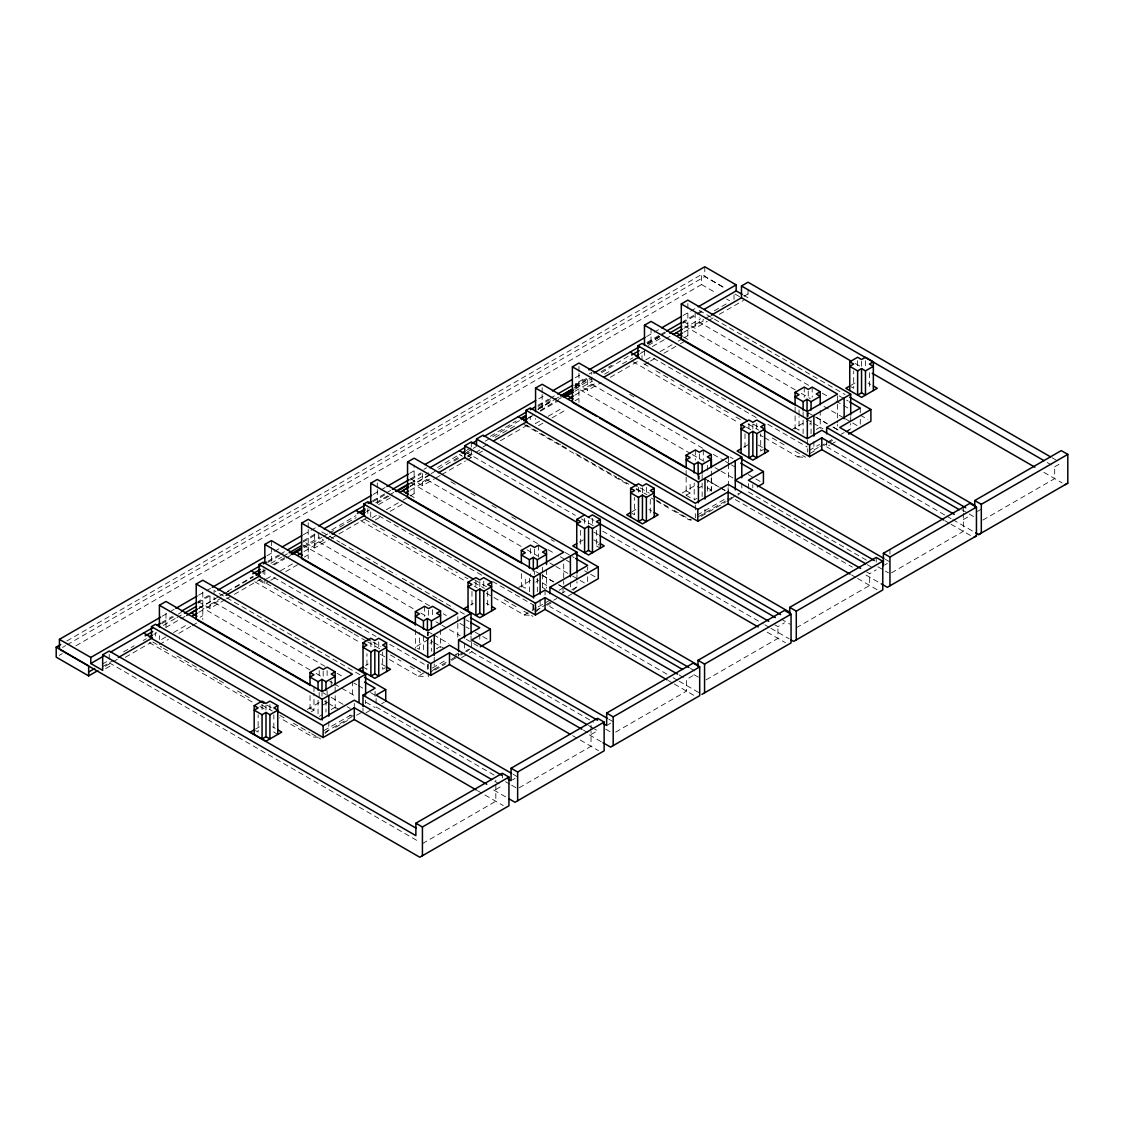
<?xml version="1.0" encoding="UTF-8"?>
<svg xmlns="http://www.w3.org/2000/svg" width="1124" height="1124" viewBox="0 0 1124 1124"><rect width="100%" height="100%" fill="white"/><g stroke="black" fill="none" stroke-linecap="round" stroke-linejoin="round"><path stroke-width="0.75" stroke-dasharray="5 3.75" d="M328.812 721.425L328.812 730.08L325.019 733.48M430.422 672.63L434.215 669.216L434.215 664.031M434.215 662.303L434.229 655.376M540.138 599.415L540.138 608.07L536.345 611.47M704.973 509.425L704.959 512.881L702.43 515.157M813.874 441.367L813.874 450.007L818.413 447.38M469.79 649.082L467.261 651.358L464.451 651.232M573.17 590.212L576.963 586.798L576.963 581.614M735.222 495.417L731.429 498.831L727.228 498.635M738.004 495.024L741.798 491.624L737.85 493.9M846.92 432.15L850.713 428.736L850.713 423.551M528.449 417.917L531.441 416.077M540.405 410.541L556.83 400.397M558.319 399.47L561.298 397.629M574.743 389.326L592.657 378.254M601.621 372.718L631.477 354.271M647.902 344.127L662.837 334.896M410.049 486.299L429.607 474.567M431.11 473.668L437.124 470.057M438.627 469.158L461.191 455.627M467.205 452.017L471.715 449.305M473.218 448.406L476.239 446.607M485.259 441.184L519.85 420.432M537.904 409.6L555.944 398.781M573.999 387.949L592.039 377.116M601.073 371.707L611.596 365.398M647.691 343.733L662.739 334.713M198.751 608.365L218.407 596.774M219.911 595.889L225.952 592.32M227.47 591.421L253.153 576.261M272.809 564.669L284.892 557.546M303.03 546.84L319.652 537.033M331.735 529.896L355.915 515.635M377.074 503.145L392.178 494.237M410.316 483.531L428.455 472.825M437.517 467.486L460.18 454.11M466.221 450.541L470.759 447.858M490.401 436.267L516.099 421.107M538.761 407.731L550.844 400.608M575.024 386.333L587.121 379.209M647.564 343.537L662.668 334.615M66.836 640.989L701.559 274.523L725.163 288.151M62.452 647.424L65.501 645.682M67.019 644.797L704.79 276.588L724.559 287.997M59.235 655.39L62.27 653.634M75.94 645.752L701.559 284.541L701.559 274.523M162.165 616.247L168.235 612.749M169.752 611.863L174.304 609.236M198.611 595.214L204.68 591.702M206.198 590.831L210.75 588.203M266.936 555.762L273.006 552.249M274.537 551.378L280.607 547.866M303.382 534.715L309.451 531.216M310.969 530.331L317.052 526.833M373.238 494.391L379.308 490.879M380.825 490.008L385.377 487.38M409.684 473.344L417.271 468.961M538.747 398.823L543.313 396.196M575.193 377.79L579.745 375.163M646.567 336.582L652.637 333.083M654.154 332.198L660.238 328.7M683.013 315.549L689.082 312.036M690.6 311.165L696.669 307.653M423.903 469.34L426.614 467.767M589.018 374.011L591.744 372.437L591.744 375.809M161.814 622.513L172.394 616.402M310.055 669.974L198.105 605.33L198.105 601.551L208.741 595.411M267.933 561.241L278.541 555.115M280.059 554.244L284.597 551.617M314.917 534.111L302.763 541.122L314.65 547.978L329.838 539.211M372.662 500.77L384.829 493.745M386.347 492.874L390.913 490.233M521.115 546.376L410.667 482.618L410.667 478.824L421.008 472.867M537.989 405.314L548.582 399.217M550.086 398.332L556.141 394.847M690.768 453.66L575.797 387.288L575.797 383.495L584.845 378.268M646.848 342.483L658.987 335.458M660.505 334.587L665.071 331.959M795.23 389.859L683.28 325.215L683.28 321.436L695.363 314.467M696.88 313.582L701.418 310.969M161.533 623.792L176.721 615.025M178.238 614.14L181.273 612.383M197.979 602.745L210.132 595.734M267.821 562.422L283.009 553.654M302.749 542.26L317.937 533.493M372.592 501.922L384.745 494.911M410.555 480.004L421.177 473.878M538.101 406.368L550.24 399.357M574.547 385.335L586.686 378.31M647.424 343.256L665.647 332.732M682.352 323.08L702.107 311.685M163.331 625.422L175.428 618.425M176.932 617.554L182.987 614.069M270.968 563.264L281.562 557.153M283.079 556.282L287.632 553.654M375.711 502.793L387.864 495.782M389.382 494.897L395.465 491.385M537.989 409.108L553.106 400.369M554.624 399.498L559.162 396.884M648.365 345.377L662.022 337.495M102.312 664.144L108.368 660.645M123.542 651.892L134.163 645.752M143.268 640.497L146.303 638.755M153.805 634.414L156.798 632.686M165.776 627.515L179.236 619.731M180.725 618.874L185.221 616.275M198.765 608.463L215.401 598.853M224.491 593.612L229.029 590.985M235.071 587.501L253.223 577.019M262.201 571.835L265.194 570.107M274.172 564.922L284.639 558.881M286.142 558.01L290.624 555.425M304.056 547.669L321.928 537.356M323.417 536.499L327.885 533.914M329.374 533.057L333.842 530.472M339.785 527.044L356.168 517.588M366.621 511.546L369.613 509.818M378.591 504.634L390.562 497.721M410.119 486.425L431.377 474.159M454.152 461.009L460.222 457.51M466.291 453.998L469.326 452.241M495.136 437.348L516.38 425.069M528.463 418.1L532.945 415.501M540.433 411.187L558.389 400.818M574.814 391.335L592.671 381.022M604.586 374.137L609.053 371.566M622.457 363.825L632.882 357.811M640.371 353.484L644.853 350.899M652.341 346.585L664.298 339.673M665.801 338.802L670.283 336.216M683.87 328.377L700.589 318.724M714.26 310.828L720.329 307.316M721.847 306.445L727.931 302.932M102.663 666.588L113.749 660.181M209.991 604.628L221.554 597.94M314.65 544.199L323.22 539.253M422.554 481.901L429.551 477.855M467.359 456.035L471.293 453.759M483.067 446.959L487.521 444.387M587.669 386.572L594.722 382.497M695.166 324.513L703.75 319.553M705.268 318.682L709.792 316.069M744.102 296.258L748.036 293.982M105.347 666.251L111.402 662.753M112.92 661.867L117.472 659.24M198.765 612.313L219.953 600.09M304.056 551.519L324.906 539.492M326.396 538.621L332.353 535.193M410.119 490.289L429.86 478.894M467.809 456.976L473.878 453.464M475.396 452.593L479.948 449.965M574.814 395.198L595.65 383.158M683.87 332.226L705.141 319.947M105.684 668.625L113.243 664.256M125.326 657.287L151.009 642.464M198.105 601.551L209.991 608.407L225.179 599.64M226.697 598.755L263.156 577.708M331.355 538.34L337.439 534.827M338.956 533.956L366.298 518.164M410.667 478.824L422.554 485.68L434.37 478.866M435.845 478.009L440.271 475.452M441.746 474.595L465.378 460.952M466.853 460.109L471.293 457.552L471.293 448.715M479.498 452.803L482.477 451.089M500.377 440.748L527.226 425.251M575.797 383.495L587.669 390.351L601.256 382.511M610.318 377.285L642.015 358.978L642.015 351.826M683.28 321.436L695.166 328.292L707.249 321.323M708.752 320.452L713.29 317.825M719.332 314.341L743.498 300.389M165.987 636.915L159.411 640.708L159.411 635.65M173.546 632.559L188.663 623.82M200.17 617.188L202.798 615.671M266.135 579.099L271.39 576.064L376.006 636.465M280.466 570.823L292.563 563.841M304.267 557.082L308.215 554.806M372.058 517.939L377.313 514.904M386.389 509.678L401.507 500.939M403.01 500.068L407.548 497.454M410.176 495.937L414.124 493.661M539.506 421.247L535.572 423.523L535.572 418.465M548.189 416.245L563.307 407.506M575.01 400.762L578.958 398.472M645.794 359.891L651.049 356.856L758.7 418.999M660.125 351.615L672.222 344.632M678.264 341.134L681.299 339.392M683.926 337.874L687.86 335.598M159.411 644.572L168.389 639.387M178.857 633.332L190.827 626.433M192.33 625.562L198.302 622.106M259.026 580.363L264.828 583.707L269.31 581.122M270.8 580.251L275.296 577.666M285.763 571.61L299.237 563.841M375.233 519.962L381.219 516.506M390.183 511.322L402.153 504.423M538.565 425.659L543.047 423.06M552.024 417.875L566.988 409.248M644.473 364.499L648.969 361.914M650.459 361.043L654.955 358.458M663.933 353.273L678.896 344.632M680.385 343.775L684.867 341.176M255.499 729.097L259.433 726.835M365.651 665.506L368.265 663.989M470.647 604.881L473.274 603.377M579.352 542.119L583.286 539.857M631.955 511.757L635.875 509.495M743.681 447.254L748.921 444.233M851.065 385.251L854.999 382.989M307.344 709.427L319.188 702.598M428.539 639.458L415.388 647.045L419.392 649.363L419.392 632.475M518.684 587.416L530.514 580.588L530.514 573.83M682.198 493L695.334 485.413L699.339 487.718L701.98 486.2M791.099 430.113L808.198 420.25L812.202 422.568L809.575 424.085M385.307 667.782L382.68 669.286L382.68 651.99M596.394 530.345L596.394 545.913L599.008 544.395M763.337 449.53L760.709 451.033L760.709 433.752M311.348 711.745L313.975 710.213L313.975 693.339M323.192 704.903L327.126 702.626L327.126 699.254M429.916 643.293L432.543 641.776L429.874 640.23M535.825 582.134L538.466 580.616L535.797 579.085M686.132 477.222L686.202 495.305L690.136 493.029L690.136 481.213M319.357 716.367L321.984 714.85M331.201 709.525L335.135 707.249M440.552 646.398L436.604 648.674L440.608 650.979M542.527 574.013L542.527 587.515L546.475 585.239L539.801 581.389M696.838 498.41L694.211 499.941L694.211 483.053M711.295 478.248L711.295 490.064L707.347 492.34L707.347 480.524M816.263 429.466L820.211 427.19M559.19 590.226L562.211 588.484M323.951 730.6L354.931 712.714M389.494 659.535L418.269 676.156L424.816 672.363M432.389 667.993L447.507 659.268M457.707 653.381L455.079 654.899L460.685 655.152L464.633 652.875M493.9 597.518L524.177 614.997L528.111 612.735M532.256 610.346L536.794 607.719M538.298 606.848L550.409 599.865M561.002 593.739L564.936 591.463M697.077 515.171L725.823 498.564M764.615 437.714L797.928 456.948L800.541 455.431M809.013 450.541L819.607 444.43M324.878 732.342L353.006 716.1M434.215 669.216L449.347 660.476M450.864 659.605L456.906 656.107M458.423 655.236L468.427 649.461M534.898 611.091L544.676 605.443M546.194 604.572L552.235 601.073M553.753 600.202L556.773 598.46M571.709 589.833L576.963 586.798M698.411 516.675L726.146 500.658M727.664 499.787L732.202 497.159M819.93 446.509L825.985 443.025M827.489 442.139L833.544 438.655M841.103 434.286L844.138 432.543M845.445 431.785L850.713 428.736M335.598 727.369L350.73 718.629M356.589 715.257L361.844 712.223M434.96 670.002L445.554 663.891M451.609 660.392L457.665 656.908M546.938 605.358L552.98 601.86M701.179 516.295L725.373 502.316M726.891 501.445L734.056 497.314M810.081 453.422L817.654 449.052M823.695 445.554L826.73 443.811M828.233 442.94L834.289 439.442M366.031 712.771L372.086 709.272M381.612 703.779L384.352 702.191M461.585 657.596L467.654 654.098M469.158 653.227L472.192 651.47M568.042 596.142L571.835 593.95M826.66 440.369L826.66 446.818L829.582 445.132M831.043 444.289L836.902 440.917M495.825 789.484L502.372 785.69M512.404 779.916L515.017 778.398M591.027 734.506L597.589 730.726L594.554 728.984M606.651 725.5L610.585 723.224M693.143 675.552L686.595 679.346L686.595 691.12L614.702 732.637M774.9 624.846L777.949 626.602L784.496 622.808M866.66 571.905L869.667 573.647L876.214 569.854M884.7 564.965L887.328 563.447M963.338 519.569L969.886 515.776M977.374 511.462L981.308 509.186M1047.09 462.428L1054.691 466.811L1061.253 463.032M422.427 843.632L495.825 801.257L495.825 780.154M519.133 787.798L591.027 746.294L591.027 731.401M706.055 679.88L777.949 638.376L777.949 626.602M796.284 627.796L869.667 585.421L869.667 573.647M891.444 572.847L963.338 531.343L963.338 513.345M982.798 520.103L1054.691 478.599L1054.691 466.811M797.928 456.948L803.534 457.201M691.808 519.948L689.012 519.822L651.161 497.974M524.177 614.997L529.783 615.25M418.269 676.156L423.874 676.409M349.662 715.763L355.268 716.016M318.457 737.26L312.851 737.007L279.539 717.772M1052.12 457.763L1058.204 461.276M743.582 295.19L748.036 297.776L748.036 288.938M735.194 294.137L739.761 296.778M855.336 363.502L861.602 367.112M1043.887 472.361L1062.138 482.899M701.559 284.541L716.311 293.055M726.638 299.026L729.588 300.726M868.107 382.989L870.721 384.492M851.065 386.768L853.692 388.286L853.692 370.99M699.226 310.379L845.079 394.58M839.08 395.817L848.17 401.071M808.62 385.321L699.226 322.167L699.226 317.108M822.29 393.217L826.842 395.845M835.961 401.099L848.114 408.124M860.267 415.135L867.869 419.519M801.286 393.344L810.362 398.584M823.976 406.452L843.646 417.805M845.15 418.676L851.205 422.174M852.723 423.046L857.261 425.659M683.518 336.947L687.86 339.448L687.86 310.28M816.235 417.299L826.842 423.425M832.912 426.937L837.464 429.551L837.464 424.493M808.001 412.663L814.057 416.161M815.574 417.032L827.686 424.029M833.741 427.527L841.314 431.897M813.537 423.341L822.88 428.722M961.737 509.664L967.75 513.148M969.253 514.019L976.784 518.361M795.047 427.837L799.052 430.155L799.052 416.653M826.66 446.818L945.242 515.284M946.759 516.155L951.326 518.796M952.843 519.667L974.129 531.961M944.933 520.721L949.499 523.362M951.016 524.234L970.785 535.642M767.804 424.254L807.215 447.015M753.417 424.212L757.969 426.839M643.757 363.769L649.812 367.253M655.868 370.751L674.021 381.233M680.062 384.731L693.677 392.585M699.732 396.084L708.808 401.324M716.381 405.694L729.996 413.548M736.037 417.046L742.093 420.531M748.148 424.029L758.728 430.141M772.357 438.009L787.474 446.734M795.047 451.103L805.627 457.215M632.882 361.661L738.875 422.849M746.448 427.218L750.987 429.846M760.077 435.086L763.098 436.843M758.096 444.992L763.337 448.012M629.721 394.369L634.273 396.997M730.066 457.004L733.101 458.747M702.641 448.251L591.744 384.225L591.744 377.495M713.276 454.391L723.912 460.531M725.43 461.416L729.996 464.043M731.513 464.914L736.065 467.556M748.219 474.567L754.302 478.079M755.82 478.95L763.421 483.334M885.431 559.331L889.941 561.93M692.286 454.532L705.9 462.4M714.976 467.64L719.515 470.253M721.018 471.125L733.129 478.122M748.415 492.003L867.363 560.679M877.9 566.763L883.928 570.233M885.431 571.104L888.438 572.847M867.152 564.627L873.193 568.112M704.284 478.431L719.458 487.184M720.962 488.055L725.514 490.682M708.176 480.791L718.77 486.903M720.287 487.788L724.825 490.401M735.307 499.562L852.357 567.156M866.042 575.052L879.727 582.949M707.291 487.76L711.295 490.064M851.599 574.996L856.123 577.596M857.626 578.467L877.113 589.721M686.132 490.724L690.136 493.029M686.202 495.305L690.206 497.623M640.09 487.872L649.208 493.141M525.906 424.816L560.693 444.907M562.211 445.778L569.77 450.148M575.825 453.646L596.999 465.87M598.516 466.741L616.669 477.222M618.186 478.093L628.78 484.219M636.339 488.575L646.932 494.701M656.009 499.941L668.106 506.924M674.161 510.422L690.796 520.019M523.981 424.535L629.96 485.737M636.015 489.221L642.071 492.719M648.984 509.495L651.611 510.998M631.955 513.275L634.568 514.792L634.568 497.496M781.068 619.015L790.2 624.284M590.929 518.628L593.978 520.384M466.151 452.326L575.319 515.354M581.389 518.866L593.514 525.863M602.619 531.118L763.337 623.904M764.854 624.789L769.392 627.403M770.909 628.288L789.104 638.783M468.315 455.838L471.293 457.552M459.407 454.475L462.442 456.218M593.978 532.158L598.909 535.01M767.2 632.18L785.395 642.675M593.767 539.857L599.008 542.878M596.394 545.913L600.328 548.175M450.935 481.803L457.004 485.315M470.675 493.211L476.759 496.71M491.947 505.491L496.513 508.118M511.701 516.885L517.771 520.398M551.196 539.689L554.244 541.445M564.951 552.334L574.041 557.574M537.525 543.58L426.614 479.555L426.614 476.183M548.161 549.72L554.244 553.233M560.314 556.745L564.88 559.373M566.398 560.244L570.95 562.885M584.62 570.781L589.187 573.409M590.704 574.28L598.291 578.663M527.156 549.861L537.75 555.987M549.847 562.969L554.399 565.583M555.902 566.454L571.034 575.193M572.552 576.064L578.593 579.562M580.11 580.434L584.649 583.061M409.782 494.996L414.124 497.511L414.124 464.957M542.499 575.362L553.106 581.487M559.176 584.986L563.714 587.613M535.769 571.596L540.321 574.209M541.824 575.095L556.97 583.834M558.487 584.705L561.508 586.447M690.445 668.387L694.983 671M694.014 674.667L698.538 677.266M542.527 587.515L545.196 589.06M679.065 674.99L683.575 677.603M521.311 585.899L525.315 588.203L525.315 576.387M666.968 674.189L549.917 606.595L549.917 603.377M673.051 677.688L677.617 680.329M679.135 681.2L698.903 692.609M668.19 680.498L673.037 683.308M674.274 684.01L694.028 695.419M378.83 515.79L481.929 575.305M492.551 581.431L521.353 598.066M522.871 598.937L533.478 605.077M474.651 579.886L486.804 586.897M365.019 519.457L386.192 531.68M392.248 535.179L398.303 538.663M404.359 542.161L422.512 552.643M428.553 556.141L442.168 563.995M448.223 567.494L457.299 572.734M464.872 577.104L467.893 578.846M473.949 582.344L484.528 588.456M504.198 599.809L516.295 606.791M523.868 611.161L532.945 616.402M360.663 520.595L466.643 581.782M474.216 586.152L477.25 587.894M486.327 593.149L492.382 596.647M486.383 603.377L488.996 604.881M321.759 531.821L339.982 542.344M341.499 543.229L359.736 553.753M365.806 557.265L396.196 574.8M402.28 578.312L423.537 590.592M425.069 591.463L437.222 598.488M438.739 599.359L453.927 608.14M460.011 611.639L464.563 614.28M466.137 619.886L469.158 621.628M429.621 605.878L318.71 541.852L318.71 531.75M443.292 613.774L446.326 615.531M460.011 623.427L464.563 626.054M466.081 626.939L469.115 628.681M475.199 632.194L481.283 635.706M482.8 636.577L490.387 640.975M608.688 719.107L613.198 721.706M302.763 544.915L414.714 609.545M420.769 613.044L426.825 616.528M435.901 621.769L440.439 624.396M441.943 625.267L447.998 628.766M449.516 629.637L460.095 635.748M466.151 639.247L479.765 647.101M471.659 651.779L593.627 722.198M605.667 729.153L611.695 732.623M428.342 631.871L432.023 633.88M433.541 634.765L448.701 643.518M588.512 725.5L593.051 728.113M433.878 642.535L444.556 648.703M583.497 730.164L588.021 732.778M589.299 734.829L601.452 741.854M572.636 735.672L598.474 750.593M389.663 644.333L427.57 666.223M373.028 642.057L380.629 646.441M258.843 579L296.666 600.834M298.183 601.705L305.742 606.075M311.798 609.573L332.971 621.797M334.488 622.668L346.585 629.665M348.103 630.536L352.641 633.149M354.158 634.034L366.255 641.017M367.773 641.888L379.87 648.871M390.464 654.997L401.057 661.109M410.134 666.349L420.727 672.461M254.741 581.74L360.734 642.928M380.418 654.294L387.977 658.664M381.373 663.989L385.307 666.265M363.024 667.024L366.958 669.286L366.958 653.732M359.905 674.695L214.052 590.493L214.052 595.537M513.12 774.267L517.644 776.881M324.962 666.307L214.052 602.281L214.052 597.223M337.116 673.318L343.199 676.831M353.835 682.971L356.87 684.727M358.387 685.598L364.457 689.11M370.541 692.623L375.093 695.25M376.104 706.954L495.052 775.63M505.589 781.714L510.113 784.313M511.617 785.184L516.141 787.798M316.111 673.459L322.167 676.957M329.725 681.327L332.746 683.069M334.264 683.94L340.319 687.438M341.822 688.309L356.954 697.049M366.031 702.289L375.107 707.53M494.813 781.335L499.351 783.948M493.731 790.003L507.416 797.899M322.925 692.735L325.96 694.477M331.159 697.372L345.644 705.844M347.161 706.715L350.182 708.471M324.457 701.095L327.126 702.626M328.461 703.399L339.139 709.567M477.419 790.636L503.271 805.557M309.971 707.909L313.975 710.213M266.936 705.071L273.02 708.584M152.738 642.015L161.814 647.255M163.331 648.127L170.89 652.496M176.946 655.98L198.133 668.204M199.636 669.089L207.209 673.445M213.251 676.943L217.789 679.57M219.306 680.442L226.865 684.811M237.459 690.923L251.073 698.777M261.667 704.889L272.261 711.014M279.82 715.37L285.875 718.868M293.434 723.238L310.084 732.848M311.587 733.719L320.663 738.96M149.323 642.605L253.799 702.922M259.855 706.42L267.428 710.789M272.542 726.835L275.169 728.338M277.783 734.394L273.849 732.131L273.849 714.836M255.499 730.614L258.127 732.131L258.127 714.836M109.225 662.795L419.392 841.876M963.338 507.135L963.338 511.799M889.941 549.51L889.941 554.16M876.214 557.434L876.214 562.084M869.414 372.718L869.414 388.286M865.48 360.72L865.48 367.632M861.56 361.254L861.56 366.438M860.281 408.068L860.281 412.901M860.281 419.35L860.281 424.184M857.626 360.72L857.626 367.632M850.713 416.639L850.713 421.823M837.464 395.803L837.464 402.547M837.464 404.233L837.464 422.807M820.211 410.302L820.267 428.399M812.202 387.12L812.202 397.236M811.064 420.207L811.064 433.709M808.254 391.082L808.254 397.826M808.254 413.028L808.254 416.4M807.215 411.567L807.215 416.625M807.327 439.962L807.327 452.059M807.06 412.831L807.06 417.903M804.25 387.077L804.25 397.208M803.112 411.735L803.112 418.493M803.112 420.179L803.112 433.681M799.052 409.895L799.052 414.967M795.104 407.113L795.104 429.059M756.775 423.481L756.775 430.394M752.855 424.015L752.855 429.199M752.799 484.641L752.799 487.858M748.921 423.481L748.921 430.394M748.415 483.587L748.415 488.631M744.987 433.752L744.987 451.033M741.798 482.983L741.798 488.167M734.014 294.797L734.014 299.42M728.549 456.99L728.549 462.048M728.549 463.734L728.549 490.752M728.127 487.591L728.127 490.809M711.351 471.026L711.351 476.084M711.351 477.77L711.351 491.286M707.347 465.336L707.347 470.394M704.79 266.753L704.79 276.588M703.287 449.993L703.287 460.123M702.149 474.651L702.149 481.395M702.149 483.095L702.149 496.597M699.339 453.956L699.339 460.714M699.339 475.902L699.339 479.274M698.313 476.14L698.313 479.512M698.144 475.719L698.144 479.091M695.166 312.725L695.166 328.292M695.334 449.965L695.334 460.081M695.334 504.901L695.334 517.813M687.86 303.522L687.86 308.594M686.132 470.464L686.132 475.522M651.049 328.152L651.049 345.04M650.29 499.225L650.29 514.792M646.37 487.226L646.37 494.138M644.473 350.519L644.473 358.963M642.436 487.76L642.436 492.958M638.502 487.226L638.502 494.138M592.46 518.347L592.46 525.259M591.027 725.191L591.027 729.855M588.526 520.609L588.526 524.079M587.669 567.072L587.669 570.289M587.669 576.738L587.669 581.572M587.669 379.842L587.669 390.351M584.592 518.347L584.592 525.259M580.672 530.345L580.672 545.913M578.958 366.41L578.958 371.468M578.958 373.154L578.958 402.336M576.963 574.701L576.963 579.886M570.388 581.951L570.388 588.864M563.714 563.981L563.714 579.169M563.714 580.855L563.714 584.241M563.026 587.248L563.026 592.306M546.531 569.573L546.531 588.147M545.056 590.058L545.056 596.507M542.527 567.269L542.527 572.327M542.147 387.654L542.147 392.726M542.147 394.412L542.147 411.286M538.466 545.168L538.466 556.984M537.328 578.27L537.328 591.772M534.518 549.13L534.518 554.202M534.518 571.076L534.518 574.462M533.577 604.937L533.577 611.849M532.945 605.119L532.945 611.568M530.514 548.512L530.514 556.956M530.219 416.372L530.219 419.744M529.376 578.228L529.376 591.73M521.367 573.605L521.367 587.107M502.372 773.27L502.372 777.934M487.69 591.379L487.69 608.674M483.756 581.108L483.756 588.021M479.822 581.642L479.822 586.84M479.765 634.203L479.765 642.268M475.888 581.108L475.888 588.021M471.968 591.379L471.968 608.674M471.659 641.678L471.659 648.408M471.293 441.985L471.293 447.029M471.054 635.847L471.054 641.031M464.479 643.097L464.479 650.009M458.564 652.904L458.564 656.121M457.805 616.697L457.805 621.755M457.805 623.441L457.805 638.629M440.552 629.51L440.608 647.607M432.543 609.7L432.543 618.144M431.405 639.416L431.405 651.232M428.595 610.29L428.595 617.034M428.595 632.236L428.595 635.608M428.286 663.933L428.286 676.831M427.57 632.461L427.57 635.833M427.668 664.354L427.668 671.267M427.401 632.039L427.401 635.411M424.591 606.286L424.591 616.416M423.453 636.001L423.453 651.203M422.554 473.485L422.554 485.68M415.444 629.693L415.444 648.267M378.746 641.734L378.746 648.646M377.313 482.842L377.313 487.9M377.313 489.586L377.313 504.774M376.104 698.538L376.104 703.582M375.107 691.401L375.107 697.849M374.826 642.268L374.826 647.452M370.892 641.734L370.892 648.646M370.737 511.954L370.737 517.012M367.815 508.455L367.815 517.279M365.637 700.168L365.637 703.624M362.996 708.064L362.996 711.295M354.285 703.427L354.285 706.645M352.388 680.919L352.388 697.807M335.135 687.003L335.205 708.471M331.201 680.835L331.201 687.579M327.126 670.55L327.126 678.994M327.126 690.81L327.126 697.568M325.988 700.28L325.988 712.096M323.192 671.14L323.192 677.898M321.984 692.904L321.984 696.276M319.188 670.522L319.188 677.28M319.188 692.468L319.188 699.212M318.05 700.238L318.05 715.44M314.65 534.097L314.65 547.978M313.975 686.581L313.975 691.653M310.041 695.615L310.041 709.118M308.215 522.73L308.215 527.802M308.215 529.488L308.215 558.656M271.39 540.616L271.39 545.674M271.39 547.36L271.39 564.248M269.929 704.565L269.929 711.478M265.995 705.099L265.995 710.284M264.828 569.727L264.828 583.707M263.156 568.87L263.156 576.443M262.061 704.565L262.061 711.478M209.991 596.212L209.991 608.407M202.798 592.039L202.798 619.521M165.987 613.283L165.987 628.485M155.548 632.686L155.548 636.058M109.225 654.379L109.225 659.437"/><path stroke-width="1.5" d="M328.812 716.241L328.826 695.489M434.229 655.376L434.243 634.624M540.138 594.231L540.152 573.479M704.973 499.056L704.987 478.304M813.888 436.168L813.888 415.416M526.959 418.845L523.981 420.685L526.973 418.957M562.801 396.702L573.254 390.239M408.546 487.212L402.533 490.809L408.335 494.167M521.353 419.533L525.863 416.821M561.958 395.17L570.992 389.761M197.248 609.264L191.206 612.819L196.995 616.177M256.188 574.476L260.712 571.807M290.933 553.977L301.513 547.725M360.453 512.951L364.977 510.282M396.716 491.553L408.799 484.416M520.623 418.437L525.161 415.768M160.648 617.132L90.791 657.456L90.791 663.511L102.663 670.368L102.663 654.8L415.88 835.638L415.88 823.204L502.372 773.27L508.933 777.049L508.933 805.796L419.814 857.247L59.417 649.18L59.417 639.345L704.79 266.753L736.164 284.864L736.164 290.905L704.439 309.226M97.76 670.635L88.656 675.889L56.2 657.147L56.2 647.129L60.752 644.502M535.572 411.707L535.572 388.075L542.147 384.282L698.313 474.44L728.549 456.99L572.383 366.831L572.383 402.28L596.647 416.273M572.383 366.831L578.958 363.024L741.798 457.047L741.798 477.784M644.473 345.461L644.473 325.201L651.049 321.408L807.215 411.567L837.464 394.103L681.299 303.944L681.299 339.392L793.488 404.176M681.299 303.944L687.86 300.15L850.713 394.159L850.713 414.911M159.411 627.206L159.411 605.26L165.987 601.466L322.152 691.639L352.388 674.175L196.222 584.016L196.222 619.464M196.222 584.016L202.798 580.223L365.637 674.231L365.637 694.983M264.828 562.969L264.828 544.409L271.39 540.616L427.57 630.775L457.805 613.311L301.639 523.152L301.639 558.6L415.346 624.256M301.639 523.152L308.215 519.358L471.054 613.367L471.054 634.119M370.737 503.51L370.737 483.25L377.313 479.456L533.478 569.615L563.714 552.165L407.548 462.006L407.548 497.454L519.752 562.225M407.548 462.006L414.124 458.199L576.963 552.221L576.963 572.973M175.822 608.365L197.093 596.085M212.267 587.318L265.419 556.633M282.124 546.995L301.864 535.6M318.57 525.948L371.721 495.262M386.895 486.495L408.153 474.23M424.858 464.577L535.712 400.58M552.418 390.941L572.158 379.547M588.864 369.894L645.05 337.467M661.755 327.815L681.495 316.42M698.201 306.782L736.164 284.864M102.663 654.8L109.225 651.021L416.358 828.332M263.901 703.315L151.473 638.404L151.473 626.63L155.548 624.27L320.663 719.613L354.285 700.196L491.792 779.592M369.993 640.301L259.082 576.275L259.082 564.487L263.156 562.141L428.286 657.47L449.488 645.232L587.009 724.615M473.134 579L363.754 515.846L363.754 504.072L367.815 501.711L532.945 597.055L545.056 590.058L682.563 669.454M577.244 522.505L464.732 457.552L464.732 445.764L471.293 441.985L775.377 617.54M476.506 445.694L476.506 438.964L483.067 435.185L790.2 612.496M637.055 486.13L526.144 422.09L526.144 410.316L530.219 407.956L695.334 503.299L728.127 484.36L865.649 563.756M747.334 420.699L637.954 357.544L637.954 345.756L642.015 343.41L807.144 438.739L821.799 430.281L959.306 509.678M850.952 360.973L741.475 297.762L741.475 285.988L748.036 282.208L1050.603 456.892M90.791 663.511L102.874 656.528M110.433 652.173L152.738 627.74M157.276 625.127L160.296 623.384M181.47 611.161L196.602 602.422M217.859 590.142L260.375 565.611M263.395 563.855L266.43 562.112M287.632 549.875L301.246 542.007M324.035 528.842L365.061 505.168M368.11 503.412L371.145 501.655M392.431 489.362L409.15 479.709M429.874 467.739L464.633 447.675M472.094 443.362L476.576 440.791M484.023 436.477L525.892 412.311M530.43 409.684L534.968 407.071M557.644 393.976L572.762 385.251M593.908 373.042L639.247 346.852M666.588 331.074L681.762 322.321M145.179 635.889L152.738 631.533M184.491 613.198L196.602 606.201M252.802 573.76L260.375 569.39M289.135 552.783L301.246 545.786M357.46 513.331L365.061 508.947M395.465 491.385L409.15 483.489M462.02 452.972L464.633 451.455M521.367 418.704L525.892 416.091M560.665 396.013L572.762 389.03M631.66 355.029L639.247 350.646M669.623 333.111L681.762 326.101M88.656 672.026L94.725 668.527M149.309 637.013L152.302 635.285M186.71 615.418L197.248 609.334M256.216 575.291L260.712 572.692M292.128 554.553L301.077 549.383M362.139 514.132L365.131 512.404M399.54 492.537L408.602 487.31M564.374 397.362L573.324 392.206M635.875 356.083L638.868 354.355M673.276 334.488L682.352 329.248M118.273 657.568L151.473 638.404M226.065 595.341L259.082 576.275M332.226 534.055L363.754 515.846M438.346 472.783L464.732 457.552M493.464 440.959L526.144 422.09M603.658 377.341L637.954 357.544M711.295 315.198L741.475 297.762M192.71 615.812L197.248 613.184M298.099 554.961L301.077 553.247M405.567 492.916L408.602 491.16M568.856 398.627L573.324 396.055M677.786 335.739L682.352 333.097M686.202 468.301L686.132 455.276L695.334 449.965L699.339 452.269L703.287 449.993L711.295 454.616L711.295 466.432M795.104 405.427L795.047 392.388L804.25 387.077L808.254 389.396L812.202 387.12L820.211 391.742L820.267 404.766M310.041 685.485L309.971 672.461L319.188 667.15L323.192 669.454L327.126 667.178L335.135 671.801L335.205 684.839M415.388 625.099L415.388 611.596L424.591 606.286L428.595 608.604L432.543 606.328L440.552 610.95L440.608 623.975M521.367 563.475L521.311 550.451L530.514 545.14L534.518 547.444L538.466 545.168L546.475 549.791L546.531 564.515M254.193 734.394L254.193 705.647L262.061 701.109L265.995 703.371L269.929 701.109L277.783 705.647L277.783 734.394M363.024 671.562L363.024 642.816L370.892 638.263L374.826 640.539L378.746 638.263L386.614 642.816L386.614 671.562M468.034 610.936L468.034 582.19L475.888 577.652L479.822 579.914L483.756 577.652L491.624 582.19L491.624 610.936M576.738 548.175L576.738 519.428L584.592 514.89M630.634 517.054L630.634 488.308L638.502 483.77L642.436 486.032L646.37 483.77L654.224 488.308L654.224 517.054M741.053 453.309L741.053 424.563L748.921 420.011L752.855 422.287L756.775 420.011L764.643 424.563L764.643 453.309M849.758 390.548L849.758 361.802L857.626 357.263L861.56 359.525L865.48 357.263L873.348 361.802L873.348 390.548M588.526 517.152L592.46 514.89L600.328 519.428L600.328 548.175M309.971 672.461L313.975 674.765L310.041 677.041L318.05 681.678L321.984 679.402L325.988 681.706L335.205 676.395L331.201 674.077L335.135 671.801M415.388 611.596L419.392 613.915L415.444 616.191L423.453 620.813L427.401 618.537L431.405 620.841L440.608 615.531L436.604 613.226L440.552 610.95M521.311 550.451L525.315 552.755L521.367 555.031L529.376 559.668L533.324 557.378L537.328 559.696L546.531 554.385L542.527 552.067L546.475 549.791M686.132 455.276L690.136 457.58L686.202 459.857L694.211 464.479L698.144 462.203L702.149 464.521L711.351 459.21L711.351 467.64M711.295 454.616L707.347 456.892L711.351 459.21M795.047 392.388L799.052 394.707L795.104 396.983L803.112 401.605L807.06 399.329L811.064 401.647L820.267 396.322L816.263 394.018L820.211 391.742M254.193 705.647L258.127 707.909L254.193 710.185L262.061 714.723L265.995 712.447L269.929 714.723L277.783 710.185L273.849 707.909L277.783 705.647M363.024 642.816L366.958 645.078L363.024 647.354L370.892 651.892L374.826 649.616L378.746 651.892L386.614 647.354L382.68 645.078L386.614 642.816M468.034 582.19L471.968 584.452L468.034 586.728L475.888 591.266L479.822 588.99L483.756 591.266L491.624 586.728L487.69 584.452L491.624 582.19M576.738 519.428L580.672 521.691L576.738 523.967L584.592 528.505L588.526 526.229L592.46 528.505L600.328 523.967M600.328 519.428L596.394 521.691L768.83 621.333M630.634 488.308L634.568 490.57L630.634 492.846L638.502 497.384L642.436 495.108L646.37 497.384L654.224 492.846L650.29 490.57L654.224 488.308M741.053 424.563L744.987 426.825L741.053 429.101L748.921 433.639L752.855 431.363L756.775 433.639L764.643 429.101L760.709 426.825L764.643 424.563M849.758 361.802L853.692 364.064L849.758 366.34L857.626 370.878L861.56 368.602L865.48 370.878L873.348 366.34L869.414 364.064L873.348 361.802M254.193 729.855L250.259 732.131L265.995 741.208L281.717 732.131L277.783 729.855M363.024 667.024L359.09 669.286L374.826 678.376L390.548 669.286L386.614 667.024M468.034 606.398L464.1 608.674L479.822 617.75L495.558 608.674L491.624 606.398M576.738 543.637L572.804 545.913L588.526 554.989L604.262 545.913L600.328 543.637M630.634 512.516L626.7 514.792L642.436 523.868L658.158 514.792L654.224 512.516M741.053 448.771L737.119 451.033L752.855 460.123L768.577 451.033L764.643 448.771M849.758 386.01L845.824 388.286L861.56 397.362L877.282 388.286L873.348 386.01M159.411 605.26L322.251 699.283L365.637 674.231M264.828 544.409L427.668 638.418L471.054 613.367M370.737 483.25L533.577 577.272L576.963 552.221M535.572 388.075L698.411 482.098L741.798 457.047M644.473 325.201L807.327 419.21L850.713 394.159M269.929 714.723L269.929 738.932L265.995 736.67L262.061 738.932L262.061 714.723M378.746 651.892L378.746 676.1L374.826 673.838L370.892 676.1L370.892 651.892M483.756 591.266L483.756 615.474L479.822 613.212L475.888 615.474L475.888 591.266M592.46 528.505L592.46 552.713L588.526 550.451L584.592 552.713L584.592 528.505M646.37 497.384L646.37 521.592L642.436 519.33L638.502 521.592L638.502 497.384M756.775 433.639L756.775 457.847L752.855 455.585L748.921 457.847L748.921 433.639M865.48 370.878L865.48 395.086L861.56 392.824L857.626 395.086L857.626 370.878M362.996 706.448L362.996 695.166L375.107 688.169L364.499 682.057M458.564 651.288L458.564 639.992L479.765 627.754L470.675 622.499M549.917 593.697L549.917 587.248L587.669 565.456L575.558 558.459M826.66 433.92L826.66 427.471L860.281 408.068L849.674 401.942M151.473 626.63L323.15 725.739L354.285 707.769L486.79 784.257M385.729 701.39L385.729 689.602L376.104 695.166L511.617 773.41M259.082 564.487L430.773 663.61L449.488 652.791L581.993 729.293M480.313 646.792L490.387 640.975L490.387 629.187L471.659 639.992L607.171 718.236M363.754 504.072L535.431 603.181L545.056 597.631L677.561 674.119M573.31 593.093L598.291 578.663L598.291 566.889L563.026 587.248L698.538 665.492M526.144 410.316L697.821 509.425L728.127 491.933L860.633 568.421M757.407 486.804L763.421 483.334L763.421 471.56L748.415 480.215L883.928 558.459M637.954 345.756L809.631 444.879L821.799 437.854L954.304 514.342M848.662 434.117L870.903 421.275L870.903 409.501L839.769 427.471L975.281 505.716M277.572 711.211L323.15 737.527L354.285 719.543L476.253 789.961M386.712 649.953L430.773 675.398L449.488 664.579L569.952 734.127M491.371 589.538L535.431 614.968L545.056 609.405L667.01 679.823M653.761 495.768L697.821 521.213L728.127 503.707L850.095 574.125M764.053 430.352L809.631 456.653L821.799 449.628L943.767 520.047M508.062 778.918L511.083 780.66L511.083 768.24L597.589 718.306L604.136 722.086L604.136 750.832L515.017 802.283L508.933 798.771M603.63 723.744L606.651 725.5L606.651 713.066L693.143 663.132L699.69 666.911L699.69 695.672L610.585 747.109L602.984 742.725M698.004 666.532L698.004 660.322L784.496 610.388L791.057 614.168L791.057 642.914L701.938 694.365M789.722 613.578L789.722 607.367L876.214 557.434L882.776 561.213L882.776 589.959L793.656 641.411L790.622 639.668M883.394 565.723L883.394 553.289L969.886 503.355L976.447 507.135L976.447 535.881L973.82 537.398M974.747 506.755L974.747 500.545L1061.253 450.612L1067.8 454.391L1067.8 483.137L1065.173 484.655M415.88 823.204L422.427 826.983L508.933 777.049M511.083 768.24L517.644 772.019L604.136 722.086M606.651 713.066L613.198 716.845L699.69 666.911M698.004 660.322L704.565 664.101L791.057 614.168M789.722 607.367L796.284 611.147L882.776 561.213M883.394 553.289L889.941 557.068L976.447 507.135M974.747 500.545L981.308 504.325L1067.8 454.391M976.447 535.881L887.328 587.332L881.244 583.82M975.646 532.832L978.681 534.588L1067.8 483.137M978.681 534.588L981.308 533.071L981.308 504.325M741.475 285.988L1044.055 460.671M736.164 290.905L742.093 294.333M872.238 373.266L1034.923 467.191M849.632 397.222L870.903 409.501M676.269 332.76L682.071 336.104M826.66 427.471L965.685 507.739M630.143 352.121L639.05 357.263M740.632 458.395L763.421 471.56M740.674 463.13L752.799 470.127L735.307 480.215L874.332 560.483M567.367 395.634L573.156 398.978M599.668 418.03L684.586 467.05M518.333 416.667L527.24 421.809M476.506 438.964L780.604 614.533M464.732 445.764L589.412 517.743M459.407 450.696L465.35 454.124M600.061 535.67L758.18 626.967M575.502 553.725L598.291 566.889M549.917 587.248L688.942 667.516M355.943 510.422L364.85 515.565M470.647 617.779L490.387 629.187M458.564 639.992L597.575 720.259M296.61 551.968L302.412 555.312M251.284 570.851L260.192 575.994M364.457 677.322L385.729 689.602M362.996 695.166L502.021 775.434M197.74 620.336L249.289 650.093M252.324 651.85L309.943 685.106M143.661 632.981L152.569 638.123M59.417 639.345L90.791 657.456M56.2 647.129L88.656 665.872L88.656 675.889M889.941 557.068L889.941 585.829M861.56 368.602L861.56 392.824M844.138 397.966L844.138 418.704M821.799 437.854L821.799 449.628M811.064 401.647L811.064 410.077M809.631 444.879L809.631 456.653M807.327 419.21L807.327 438.234M807.06 399.329L807.06 411.145M803.112 401.605L803.112 410.049M796.284 611.147L796.284 639.907M752.855 431.363L752.855 455.585M735.222 460.84L735.307 489.895M728.127 491.933L728.127 503.707M704.565 664.101L704.565 692.862M702.149 464.521L702.149 472.965M698.411 482.098L698.411 502.835M698.144 462.203L698.144 475.719M697.821 509.425L697.821 521.213M694.211 464.479L694.211 472.923M642.436 495.108L642.436 519.33M613.198 716.845L613.198 745.605M588.526 526.229L588.526 550.451M570.388 556.015L570.388 576.767M545.056 597.631L545.056 609.405M537.328 559.696L537.328 568.14M535.431 603.181L535.431 614.968M533.577 577.272L533.577 598.01M533.324 557.378L533.324 570.894M529.376 559.668L529.376 568.098M517.644 772.019L517.644 800.766M479.822 588.99L479.822 613.212M464.479 617.174L464.479 637.912M449.488 652.791L449.488 664.579M431.405 620.841L431.405 629.285M430.773 663.61L430.773 675.398M427.668 638.418L427.668 657.442M427.401 618.537L427.401 630.353M423.453 620.813L423.453 629.257M422.427 826.983L422.427 855.743M374.826 649.616L374.826 673.838M359.062 678.025L359.062 702.233M354.285 707.769L354.285 719.543M325.988 681.706L325.988 690.15M323.15 725.739L323.15 737.527M322.251 699.283L322.251 720.02M321.984 679.402L321.984 691.218M318.05 681.678L318.05 690.108M265.995 712.447L265.995 736.67"/></g></svg>
